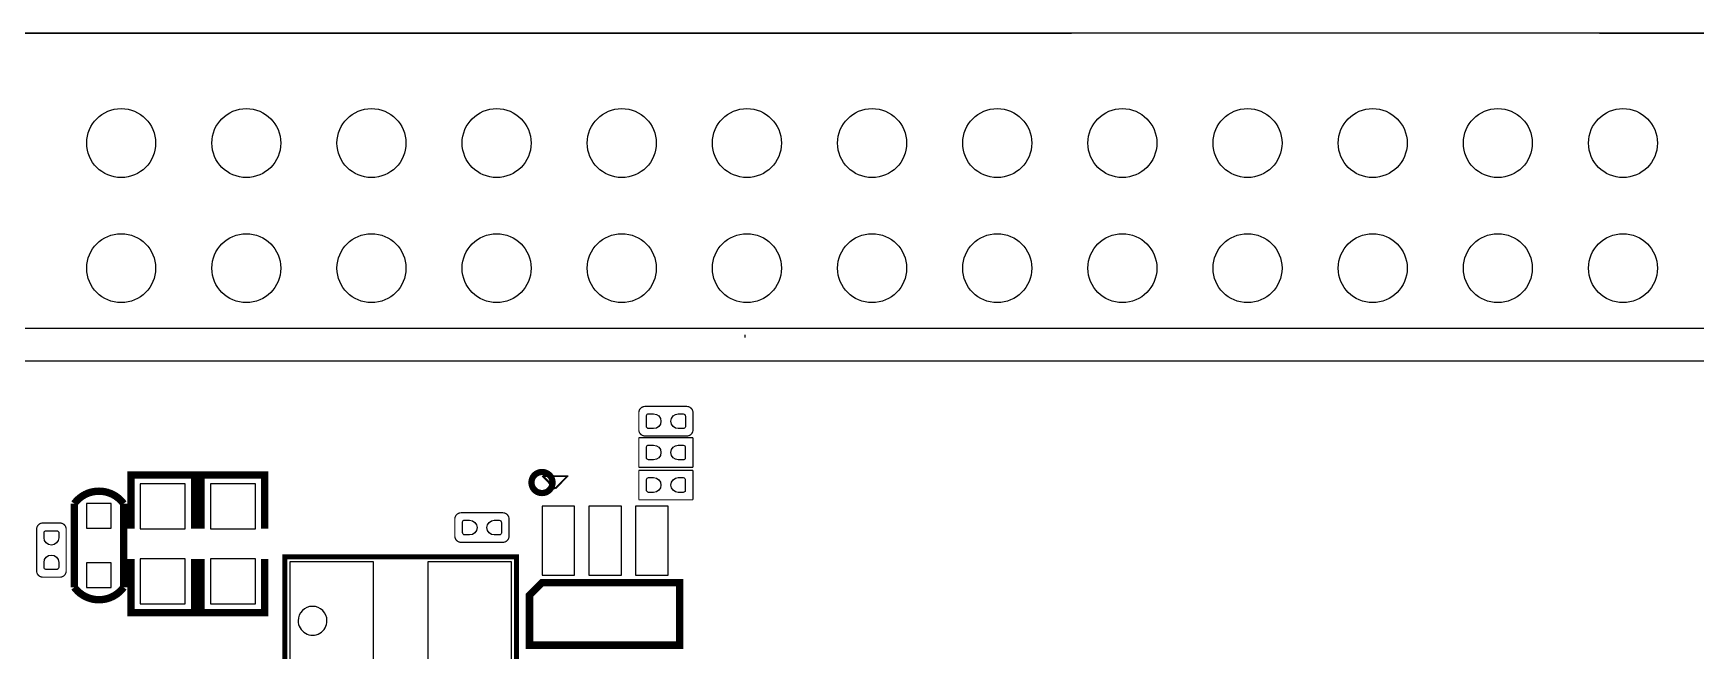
# Model space of a CAD drawing. Extents: x -19.8 to 77.6, y -11.3 to 44.7.
# Drawn here: x 9.39 to 43.13, y 32.2 to 44.73 of the extents above; entities that cross this region are included whole.
import ezdxf

# ---------------------------------------------------------------- set-up
doc = ezdxf.new("R2010")
doc.units = 0
for name, color, linetype in [('BG_OUTLINE', 1, 'CONTINUOUS'), ('BG_SILKSCREEN_BOTTOM', 1, 'CONTINUOUS'), ('PG_ASSEMBLY_BOTTOM', 12, 'CONTINUOUS'), ('PG_SILKSCREEN_BOTTOM', 7, 'CONTINUOUS'), ('PIN_BOTTOM', 52, 'CONTINUOUS')]:
    doc.layers.add(name, color=color, linetype=linetype)

msp = doc.modelspace()

# ---------------------------------------------------------------- linework, layer by layer
at = {"layer": 'BG_OUTLINE'}
for points in [[(41.17594, 44.732905), (-9.325788, 44.732905, 0.414214), (-11.357788, 42.700905), (-11.357788, 3.425241)], [(41.17594, 44.732905), (75.607393, 44.732905, -0.414214), (77.639393, 42.700905), (77.639393, -9.23511, -0.414214), (75.607393, -11.26711), (-9.325788, -11.26711, -0.414214), (-11.357788, -9.23511), (-11.357788, -4.005275)]]:
    msp.add_lwpolyline(points, format="xyb", dxfattribs=at)
msp.add_lwpolyline([(41.17594, 44.732905), (-9.325788, 44.732905, 0.414214), (-11.357788, 42.700905), (-11.357788, 3.425241, 0.414214), (-10.595788, 2.663241), (-10.089947, 2.663241), (-10.089947, -3.243275), (-10.595788, -3.243275, 0.414214), (-11.357788, -4.005275), (-11.357788, -9.23511, 0.414214), (-9.325788, -11.26711), (75.607393, -11.26711, 0.414214), (77.639393, -9.23511), (77.639393, 42.700905, 0.414214), (75.607393, 44.732905)], format="xyb", close=True, dxfattribs=at)
msp.add_lwpolyline([(-8.32579, 44.732905), (30.45427, 44.732905)], dxfattribs=at)
at = {"layer": 'BG_SILKSCREEN_BOTTOM', "const_width": 0.127}
msp.add_lwpolyline([(19.924192, 35.610825, 1.000005), (19.496608, 35.6108, 0.999995), (19.924192, 35.610825)], format="xyb", dxfattribs=at)
at = {"layer": 'PG_ASSEMBLY_BOTTOM'}
msp.add_lwpolyline([(-1.288542, 38.083744), (74.861674, 38.083744), (74.861674, 29.758945), (74.861471, 29.758945, 1.000018), (74.861471, 24.258727), (74.861674, 24.258727), (74.861674, 15.933928), (-1.288542, 15.933928)], format="xyb", dxfattribs=at)
for points, const_width in [([(21.801938, 37.155501, 0.414135), (21.674938, 37.028501)], 0.0254), ([(22.775037, 37.028501, 0.414174), (22.648037, 37.155501)], 0.0254), ([(21.674938, 36.682299, 0.414214), (21.801938, 36.555299)], 0.0254), ([(22.648037, 36.555299, 0.414253), (22.775037, 36.682299)], 0.0254), ([(11.218697, 35.18281, 0.504928), (10.218903, 35.18281)], 0.100101), ([(9.580499, 34.789237, 0.414214), (9.453499, 34.662237)], 0.0254), ([(10.053701, 34.662237, 0.414135), (9.926701, 34.789237)], 0.0254), ([(18.068163, 34.996501, 0.414135), (17.941163, 34.869501)], 0.0254), ([(19.041262, 34.869501, 0.414174), (18.914262, 34.996501)], 0.0254), ([(17.941163, 34.523299, 0.414214), (18.068163, 34.396299)], 0.0254), ([(18.914262, 34.396299, 0.414253), (19.041262, 34.523299)], 0.0254), ([(9.453499, 33.816138, 0.414253), (9.580499, 33.689138)], 0.0254), ([(9.926701, 33.689138, 0.414174), (10.053701, 33.816138)], 0.0254), ([(11.218697, 33.482585, -0.503873), (10.218903, 33.482585)], 0.100101)]:
    msp.add_lwpolyline(points, format="xyb", dxfattribs=dict(at, const_width=const_width))
for points, const_width in [([(22.648037, 37.155501), (21.801938, 37.155501)], 0.0254), ([(21.674938, 37.028501), (21.674938, 36.682299)], 0.0254), ([(22.775037, 36.682299), (22.775037, 37.028501)], 0.0254), ([(21.67509, 36.520399), (21.67509, 35.920401)], 0.0254), ([(22.77491, 36.520399), (21.67509, 36.520399)], 0.0254), ([(21.801938, 36.555299), (22.648037, 36.555299)], 0.0254), ([(22.77491, 35.920401), (22.77491, 36.520399)], 0.0254), ([(12.6619, 34.671), (12.6619, 35.7632), (11.3665, 35.7632), (11.3665, 34.671)], 0.100101), ([(14.0843, 34.671), (14.0843, 35.7632), (12.7889, 35.7632), (12.7889, 34.671)], 0.100101), ([(21.67509, 35.920401), (22.77491, 35.920401)], 0.0254), ([(21.67509, 35.859999), (21.67509, 35.260001)], 0.0254), ([(22.77491, 35.859999), (21.67509, 35.859999)], 0.0254), ([(22.77491, 35.260001), (22.77491, 35.859999)], 0.0254), ([(10.218801, 33.482686), (10.218801, 35.182708)], 0.100101), ([(11.218799, 35.182708), (11.218799, 33.482686)], 0.100101), ([(21.67509, 35.260001), (22.77491, 35.260001)], 0.0254), ([(9.926701, 34.789237), (9.580499, 34.789237)], 0.0254), ([(17.941163, 34.869501), (17.941163, 34.523299)], 0.0254), ([(18.914262, 34.996501), (18.068163, 34.996501)], 0.0254), ([(19.041262, 34.523299), (19.041262, 34.869501)], 0.0254), ([(9.453499, 34.662237), (9.453499, 33.816138)], 0.0254), ([(10.053701, 33.816138), (10.053701, 34.662237)], 0.0254), ([(12.6619, 34.0614), (12.6619, 32.9692), (11.3665, 32.9692), (11.3665, 34.0614)], 0.100101), ([(14.0843, 34.0614), (14.0843, 32.9692), (12.7889, 32.9692), (12.7889, 34.0614)], 0.100101), ([(19.190208, 34.100008), (14.490192, 34.100008), (14.490192, 29.399992), (19.190208, 29.399992), (19.190208, 34.100008)], 0.050013), ([(18.068163, 34.396299), (18.914262, 34.396299)], 0.0254), ([(9.580499, 33.689138), (9.926701, 33.689138)], 0.0254), ([(19.457899, 32.303999), (22.505899, 32.303999), (22.505899, 33.573999), (19.711899, 33.573999), (19.457899, 33.319999), (19.457899, 32.303999)], 0.100101)]:
    msp.add_lwpolyline(points, dxfattribs=dict(at, const_width=const_width))
msp.add_lwpolyline([(19.988809, 35.491699), (19.734809, 35.745699), (20.242809, 35.745699)], close=True, dxfattribs=at)
at = {"layer": 'PG_SILKSCREEN_BOTTOM'}
for points in [[(-10.371836, 38.743636), (75.607164, 38.743636), (75.607164, 29.294836)], [(23.830026, 38.608), (23.830026, 38.5572)]]:
    msp.add_lwpolyline(points, dxfattribs=at)
for points, const_width in [([(12.6619, 34.671), (12.6619, 35.7632), (11.3665, 35.7632), (11.3665, 34.671)], 0.150089), ([(14.0843, 34.671), (14.0843, 35.7632), (12.7889, 35.7632), (12.7889, 34.671)], 0.150089), ([(10.218801, 33.482686), (10.218801, 35.182708)], 0.150089), ([(11.218799, 35.182708), (11.218799, 33.482686)], 0.150089), ([(12.6619, 34.0614), (12.6619, 32.9692), (11.3665, 32.9692), (11.3665, 34.0614)], 0.150089), ([(14.0843, 34.0614), (14.0843, 32.9692), (12.7889, 32.9692), (12.7889, 34.0614)], 0.150089), ([(19.190208, 34.100008), (14.490192, 34.100008), (14.490192, 29.399992), (19.190208, 29.399992), (19.190208, 34.100008)], 0.100101), ([(19.4564, 32.3088), (22.5044, 32.3088), (22.5044, 33.5788), (19.7104, 33.5788), (19.4564, 33.3248), (19.4564, 32.3088)], 0.150089)]:
    msp.add_lwpolyline(points, dxfattribs=dict(at, const_width=const_width))
at = {"layer": 'PG_SILKSCREEN_BOTTOM', "const_width": 0.150089}
for points in [[(11.218697, 35.18281, 0.504928), (10.218903, 35.18281)], [(11.218697, 33.482585, -0.503873), (10.218903, 33.482585)]]:
    msp.add_lwpolyline(points, format="xyb", dxfattribs=at)
at = {"layer": 'PG_SILKSCREEN_BOTTOM'}
msp.add_lwpolyline([(19.9644, 35.4838), (19.7104, 35.7378), (20.2184, 35.7378)], close=True, dxfattribs=at)
msp.add_lwpolyline([(15.346401, 32.804405, 1), (14.761235, 32.804303, 1), (15.346401, 32.804405)], format="xyb", dxfattribs=at)
at = {"layer": 'PIN_BOTTOM'}
for points in [[(21.974988, 36.705413), (21.873388, 36.705413, -0.376179), (21.830894, 36.753902), (21.830894, 36.969802, -0.366061), (21.873388, 37.00559), (21.974988, 37.00559, -0.999182)], [(22.475266, 37.00559), (22.576866, 37.00559, -0.376179), (22.61936, 36.957102), (22.61936, 36.741202, -0.366061), (22.576866, 36.705413), (22.475266, 36.705413, -0.999182)], [(21.974861, 36.070311), (21.873261, 36.070311, -0.376179), (21.830767, 36.1188), (21.830767, 36.3347, -0.366061), (21.873261, 36.370489), (21.974861, 36.370489, -0.999182)], [(22.475139, 36.370489), (22.576739, 36.370489, -0.376179), (22.619233, 36.322), (22.619233, 36.1061, -0.366061), (22.576739, 36.070311), (22.475139, 36.070311, -0.999182)], [(21.974861, 35.409911), (21.873261, 35.409911, -0.376179), (21.830767, 35.4584), (21.830767, 35.6743, -0.366061), (21.873261, 35.710089), (21.974861, 35.710089, -0.999182)], [(22.475139, 35.710089), (22.576739, 35.710089, -0.376179), (22.619233, 35.6616), (22.619233, 35.4457, -0.366061), (22.576739, 35.409911), (22.475139, 35.409911, -0.999182)], [(18.241213, 34.546413), (18.139613, 34.546413, -0.376179), (18.097119, 34.594902), (18.097119, 34.810802, -0.366061), (18.139613, 34.84659), (18.241213, 34.84659, -0.999182)], [(18.741492, 34.84659), (18.843092, 34.84659, -0.376179), (18.885586, 34.798102), (18.885586, 34.582202, -0.366061), (18.843092, 34.546413), (18.741492, 34.546413, -0.999182)], [(9.603613, 34.489187), (9.603613, 34.590787, -0.376179), (9.652102, 34.633281), (9.868002, 34.633281, -0.366061), (9.90379, 34.590787), (9.90379, 34.489187, -0.999182)], [(9.90379, 33.988908), (9.90379, 33.887308, -0.376179), (9.855302, 33.844814), (9.639402, 33.844814, -0.366061), (9.603613, 33.887308), (9.603613, 33.988908, -0.999182)]]:
    msp.add_lwpolyline(points, format="xyb", close=True, dxfattribs=at)
for points in [[(11.557, 35.5854), (11.557, 34.671), (12.4714, 34.671), (12.4714, 35.5854)], [(12.9794, 35.5854), (12.9794, 34.671), (13.8938, 34.671), (13.8938, 35.5854)], [(10.468864, 34.68276), (10.968736, 34.68276), (10.968736, 35.182632), (10.468864, 35.182632)], [(19.7104, 35.1282), (19.7104, 33.7312), (20.3708, 33.7312), (20.3708, 35.1282)], [(20.660411, 35.1282), (20.660411, 33.7312), (21.320811, 33.7312), (21.320811, 35.1282)], [(21.610295, 35.1282), (21.610295, 33.7312), (22.270695, 33.7312), (22.270695, 35.1282)], [(10.468864, 33.482763), (10.968736, 33.482763), (10.968736, 33.982635), (10.468864, 33.982635)], [(11.557, 34.0614), (11.557, 33.147), (12.4714, 33.147), (12.4714, 34.0614)], [(12.9794, 34.0614), (12.9794, 33.147), (13.8938, 33.147), (13.8938, 34.0614)], [(16.290214, 29.500043), (16.290214, 33.999932), (14.590217, 33.999932), (14.590217, 29.500043)], [(19.090208, 29.500043), (19.090208, 33.999932), (17.390212, 33.999932), (17.390212, 29.500043)]]:
    msp.add_lwpolyline(points, close=True, dxfattribs=at)
for centre in [(11.169396, 42.502912), (13.709396, 42.502912), (16.249396, 42.502912), (18.789396, 42.502912), (21.329396, 42.502912), (23.869396, 42.502912), (26.409396, 42.502912), (28.949396, 42.502912), (31.489396, 42.502912), (34.029396, 42.502912), (36.569396, 42.502912), (39.109396, 42.502912), (41.649396, 42.502912), (11.169396, 39.962912), (13.709396, 39.962912), (16.249396, 39.962912), (18.789396, 39.962912), (21.329396, 39.962912), (23.869396, 39.962912), (26.409396, 39.962912), (28.949396, 39.962912), (31.489396, 39.962912), (34.029396, 39.962912), (36.569396, 39.962912), (39.109396, 39.962912), (41.649396, 39.962912)]:
    msp.add_circle(centre, 0.699999, dxfattribs=at)

doc.saveas('drawing.dxf')
